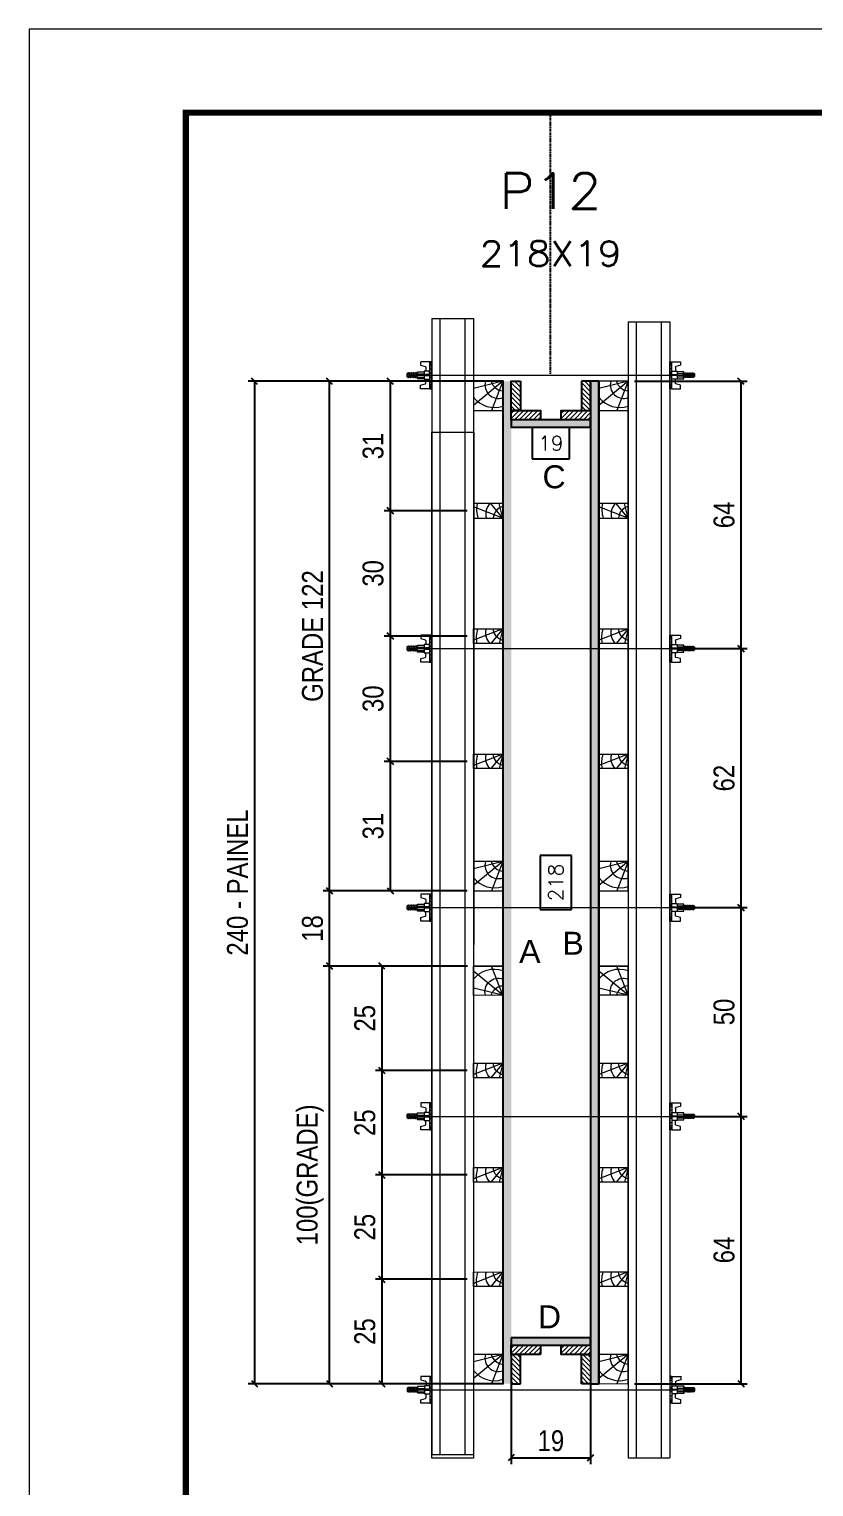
# Model space of a CAD drawing. Extents: x 808 to 7089, y -98 to 17032.
# Drawn here: x 808 to 1184, y 14037 to 14735 of the extents above; entities that cross this region are included whole.
import ezdxf
from ezdxf.enums import TextEntityAlignment as Align

# ---------------------------------------------------------------- set-up
doc = ezdxf.new("R2010")
doc.units = 0
doc.linetypes.add('DASHED', pattern=[0.75, 0.5, -0.25])
doc.linetypes.add('HIDDEN', pattern=[0.375, 0.25, -0.125])
for name, color, linetype in [('CHAPA', 1, 'Continuous'), ('COTA', 241, 'Continuous'), ('Cota Seção (2x)', 241, 'Continuous'), ('MEIO_PONT', 93, 'Continuous'), ('SARRAFO', 251, 'Continuous'), ('Texto de Titulo', 7, 'Continuous'), ('Texto Qtd Sarr', 242, 'Continuous'), ('TEXTO_GERAL', 7, 'Continuous')]:
    doc.layers.add(name, color=color, linetype=linetype)
for name, color, linetype, lineweight in [('Folhas', 255, 'Continuous', 9), ('Hachura', 251, 'Continuous', 9), ('Madeira', 126, 'Continuous', 18), ('Perfil Metálico', 224, 'Continuous', 18), ('SARRAFO DE PRESSAO', 251, 'DASHED', 9), ('Texto Seção', 7, 'Continuous', 15)]:
    doc.layers.add(name, color=color, linetype=linetype, lineweight=lineweight)
doc.styles.add('ARIAL', font='arial.ttf')
doc.styles.add('COTA TECNICA 2X', font='techl___.ttf', dxfattribs={"height": 10})
doc.styles.add('ROMANS', font='romans.shx')
doc.dimstyles.new('SECAO PILAR', dxfattribs={"dimtxt": 10, "dimasz": 3, "dimexe": 3, "dimexo": 3, "dimgap": 3, "dimtad": 1, "dimdec": 1, "dimlfac": 0.5, "dimzin": 12, "dimdsep": 46, "dimtxsty": 'COTA TECNICA 2X', "dimblk1": 'OBLIQUE', "dimblk2": 'OBLIQUE', "dimsah": 1, "dimcen": 0.9, "dimclrd": 256, "dimclre": 256, "dimclrt": 256, "dimadec": 1, "dimazin": 3, "dimtfac": 1, "dimtdec": 1, "dimtmove": 0, "dimatfit": 3, "dimfxl": 1, "dimtolj": 1, "dimtzin": 12, "dimarcsym": 0})
doc.dimstyles.new('SECÇÃO 2', dxfattribs={"dimtxt": 7, "dimasz": 6, "dimexe": 0.18, "dimexo": 2, "dimgap": -4, "dimtad": 3, "dimdec": 1, "dimlfac": 0.5, "dimzin": 12, "dimdsep": 46, "dimtxsty": 'ROMANS', "dimblk": 'ARCHTICK', "dimcen": 0.09, "dimse1": 1, "dimse2": 1, "dimsd1": 1, "dimsd2": 1, "dimclrd": 180, "dimclre": 5, "dimclrt": 1, "dimadec": 0, "dimazin": 3, "dimtfac": 1, "dimtdec": 1, "dimtofl": 0, "dimtmove": 0, "dimatfit": 3, "dimldrblk": 'ARCHTICK', "dimfxl": 1, "dimtolj": 1, "dimtzin": 0, "dimarcsym": 0})
pattern_1 = [(135, (-21852.4401, 23690.6516), (-1.12253202, -1.12253202), [])]

# ---------------------------------------------------------------- blocks, each defined once
blk = doc.blocks.new('9999999999')
at = {"layer": 'Folhas'}
blk.add_lwpolyline([(98138.98, 34190.21), (99623.98, 34190.21), (99623.98, 35240.21), (98138.98, 35240.21)], close=True, dxfattribs=at)
at = {"layer": 'Folhas', "color": 30, "const_width": 3}
blk.add_lwpolyline([(98213.98, 34230.21), (99583.98, 34230.21), (99583.98, 35200.21), (98213.98, 35200.21)], close=True, dxfattribs=at)
blk = doc.blocks.new('titulo1')
at = {"layer": 'Defpoints', "color": 252, "linetype": 'HIDDEN', "ltscale": 2}
blk.add_line((0, 0), (0, 125), dxfattribs=at)
at = {"layer": 'Defpoints', "style": 'ROMANS', "oblique": 15}
blk.add_attdef('FOLHA', text='', height=10, dxfattribs=at).set_placement((0, 15.58), align=Align.MIDDLE_CENTER)
at = {"layer": 'Texto Qtd Sarr', "color": 3, "style": 'ROMANS', "oblique": 15}
for tag, height, p in [('TITULO', 17, (0, 71.45)), ('SEÇÃO', 12, (0, 41.55))]:
    blk.add_attdef(tag, text='', height=height, dxfattribs=at).set_placement(p, align=Align.MIDDLE_CENTER)
blk = doc.blocks.new('*D1198')
at = {"layer": 'Cota Seção (2x)', "color": 180, "lineweight": -2, "transparency": 16777216}
for p, q in [((1066.97, 14544.51), (1048.97, 14544.51)), ((1048.97, 14544.51), (1048.97, 14529.51)), ((1066.97, 14529.51), (1066.97, 14544.51)), ((1048.97, 14529.51), (1066.97, 14529.51))]:
    blk.add_line(p, q, dxfattribs=at)
at = {"layer": 'Defpoints', "color": 0, "transparency": 16777216}
for p in [(1038.97, 14527.38), (1076.97, 14527.38), (1038.97, 14525.51)]:
    blk.add_point(p, dxfattribs=at)
at = {"layer": 'Cota Seção (2x)', "color": 1, "transparency": 16777216, "insert": (1057.97, 14537.01), "char_height": 7, "attachment_point": 5, "style": 'ROMANS'}
blk.add_mtext('\\A1;19', dxfattribs=at)
blk = doc.blocks.new('_ArchTick')
at = {"color": 0, "linetype": 'ByBlock', "const_width": 0.15}
blk.add_lwpolyline([(-0.5, -0.5), (0.5, 0.5)], dxfattribs=at)
blk = doc.blocks.new('_Oblique')
at = {"color": 0, "linetype": 'ByBlock', "lineweight": -2}
blk.add_line((-0.5, -0.5), (0.5, 0.5), dxfattribs=at)
blk = doc.blocks.new('*D1181')
at = {"layer": 'Cota Seção (2x)', "lineweight": -2, "transparency": 16777216}
for p, q in [((1035.3, 14566.7), (913.05, 14566.7)), ((916.05, 14566.7), (916.05, 14086.68)), ((1035.3, 14086.68), (913.05, 14086.68))]:
    blk.add_line(p, q, dxfattribs=at)
at = {"layer": 'Defpoints', "color": 0, "transparency": 16777216}
for p in [(1038.3, 14566.7), (916.05, 14086.68), (1038.3, 14086.68)]:
    blk.add_point(p, dxfattribs=at)
at = {"layer": 'Cota Seção (2x)', "lineweight": -2, "transparency": 16777216, "xscale": 3, "yscale": 3, "zscale": 3}
for p, rotation in [((916.05, 14566.7), 90), ((916.05, 14086.68), 270)]:
    blk.add_blockref('_Oblique', p, dxfattribs=dict(at, rotation=rotation))
at = {"layer": 'Cota Seção (2x)', "transparency": 16777216, "insert": (907.95, 14326.69), "char_height": 10, "attachment_point": 5, "rotation": 90, "style": 'COTA TECNICA 2X'}
blk.add_mtext('\\A1;240 - PAINEL', dxfattribs=at)
blk = doc.blocks.new('C')
at = {"layer": 'Hachura', "color": 0}
for p, q in [((0, 3.22), (0, -3.22)), ((0.45, 3.22), (0, 3.22)), ((0.46, 3.16), (0, 3.16)), ((0.46, 3.05), (0, 3.05)), ((0.46, 2.88), (0, 2.88)), ((0, 2.75), (0, -1.16)), ((0.46, 2.65), (0, 2.65)), ((0.46, 2.23), (0, 2.23)), ((0.46, 1.51), (0, 1.51)), ((0.39, 0.49), (0.17, 0.49)), ((0.45, -3.23), (0.45, 3.22)), ((0.45, 3.22), (2.58, 3.22)), ((1.74, 0.97), (0.45, 0.97)), ((1.45, 0.1), (0.45, 0.1)), ((1.35, 1.94), (1.35, 0.96)), ((2.58, 2.39), (1.47, 2.09)), ((1.74, -0.97), (1.74, 0.97)), ((1.74, 0.97), (1.74, 0.84)), ((1.74, 0.97), (1.74, 0.84)), ((1.74, 0.84), (3.35, 0.84)), ((3.35, 0.45), (1.74, 0.45)), ((2.58, 3.22), (2.58, 2.39)), ((3.32, 0.84), (3.32, -0.84)), ((3.35, 0.84), (3.35, -0.84)), ((3.68, 0.45), (3.35, 0.45)), ((3.84, -0.52), (3.35, 0.45)), ((3.35, 0.06), (3.67, -0.57)), ((3.68, 0.45), (4.16, -0.52)), ((3.72, 0.5), (4.25, -0.57)), ((4.37, -0.55), (3.83, 0.53)), ((4.15, 0.45), (3.93, 0.45)), ((4.42, -0.52), (3.93, 0.45)), ((4.15, 0.45), (4.26, 0.45)), ((4.26, 0.45), (4.74, -0.52)), ((4.3, 0.5), (4.83, -0.57)), ((4.95, -0.55), (4.41, 0.53)), ((4.51, 0.45), (4.84, 0.45)), ((5, -0.52), (4.51, 0.45)), ((4.84, 0.45), (5.32, -0.52)), ((4.88, 0.5), (5.41, -0.57)), ((5.53, -0.55), (4.99, 0.53)), ((5.58, -0.52), (5.09, 0.45)), ((5.42, 0.45), (5.09, 0.45)), ((5.58, -0.52), (5.09, 0.45)), ((5.42, 0.45), (5.74, -0.19)), ((5.46, 0.5), (5.74, -0.07)), ((5.74, 0.19), (5.57, 0.53)), ((5.74, 0.32), (5.68, 0.45)), ((5.68, 0.45), (5.74, 0.45)), ((5.74, 0.45), (5.9, 0.29)), ((5.74, 0.45), (5.74, -0.52)), ((5.9, -0.36), (5.9, 0.29)), ((0.45, 0), (0, 0)), ((0.46, -1.52), (0, -1.52)), ((0.46, -2.23), (0, -2.23)), ((0.46, -2.65), (0, -2.65)), ((0.46, -2.88), (0, -2.88)), ((0.46, -3.05), (0, -3.05)), ((0.46, -3.16), (0, -3.16)), ((0, -3.22), (2.57, -3.22)), ((0.08, -0.48), (0.29, -0.48)), ((0.29, -0.48), (0.4, -0.48)), ((0.45, 0), (0.45, -0.97)), ((0.45, -0.16), (1.45, -0.16)), ((0.45, -0.65), (0.45, -0.32)), ((0.45, -3.23), (0.45, -0.65)), ((0.45, -0.97), (1.74, -0.97)), ((1.35, -1.94), (1.35, -0.97)), ((2.58, -2.39), (1.47, -2.1)), ((3.35, -0.32), (1.74, -0.32)), ((3.35, -0.84), (1.74, -0.84)), ((2.58, -3.23), (2.58, -2.39)), ((3.35, -0.07), (3.58, -0.52)), ((3.35, -0.52), (3.58, -0.52)), ((3.84, -0.52), (4.16, -0.52)), ((4.42, -0.52), (4.74, -0.52)), ((4.63, -0.52), (4.74, -0.52)), ((5, -0.52), (5.32, -0.52)), ((5.58, -0.52), (5.74, -0.52)), ((5.74, -0.52), (5.9, -0.36)), ((5.74, -0.52), (5.74, -0.52))]:
    blk.add_line(p, q, dxfattribs=at)
for centre, radius, start, end in [((1.52, 1.94), 0.161, 104.7436, 180), ((1.44, -0.03), 0.129, 272.695, 87.305), ((3.81, 0.39), 0.143, 25.5688, 154.4312), ((4.39, 0.39), 0.143, 25.5688, 154.4312), ((4.97, 0.39), 0.143, 25.5688, 154.4312), ((5.55, 0.39), 0.143, 25.5688, 154.4312), ((0.17, -0.37), 0.174, 221.744, 317.8592), ((1.52, -1.94), 0.161, 180, 255.2564), ((3.71, -0.4), 0.174, 222.1408, 318.256), ((4.29, -0.4), 0.174, 222.1408, 318.256), ((4.87, -0.4), 0.174, 222.1408, 318.256), ((5.45, -0.4), 0.174, 222.1408, 318.256), ((5.61, -0.4), 0.174, 317.8592, 318.256)]:
    blk.add_arc(centre, radius, start, end, dxfattribs=at)
blk = doc.blocks.new('PONTALETE')
at = {"layer": 'Madeira'}
for q in [(2.71, 7), (7, 5.76), (7, 1.74)]:
    blk.add_line((0, 0), q, dxfattribs=at)
blk.add_lwpolyline([(0, 0), (7, 0), (7, 7), (0, 7)], close=True, dxfattribs=at)
for centre, radius, start, end in [((2.04, 0.06), 6.23, 37.2818, 109.0913), ((1.09, 0.9), 3.19, 343.603, 109.9847), ((-0.21, -0.78), 3.09, 14.6322, 86.0383)]:
    blk.add_arc(centre, radius, start, end, dxfattribs=at)
blk = doc.blocks.new('MEIO PONTALETE')
at = {"layer": 'Madeira'}
for q in [(2.71, 7), (3.5, 2.88), (3.5, 0.87)]:
    blk.add_line((0, 0), q, dxfattribs=at)
blk.add_lwpolyline([(0, 0), (3.5, 0), (3.5, 7), (0, 7)], close=True, dxfattribs=at)
for centre, radius, start, end in [((2.04, 0.06), 6.23, 76.4499, 109.0913), ((1.09, 0.9), 3.19, 40.9063, 109.9847), ((-0.21, -0.78), 3.09, 14.6322, 86.0383)]:
    blk.add_arc(centre, radius, start, end, dxfattribs=at)
blk = doc.blocks.new('*D1201')
at = {"layer": 'Cota Seção (2x)', "lineweight": -2, "transparency": 16777216}
for p, q in [((1017.97, 14566.7), (978.09, 14566.7)), ((981.09, 14566.7), (981.09, 14504.7)), ((1017.97, 14504.7), (978.09, 14504.7))]:
    blk.add_line(p, q, dxfattribs=at)
at = {"layer": 'Defpoints', "color": 0, "transparency": 16777216}
for p in [(1020.97, 14566.7), (981.09, 14504.7), (1020.97, 14504.7)]:
    blk.add_point(p, dxfattribs=at)
at = {"layer": 'Cota Seção (2x)', "lineweight": -2, "transparency": 16777216, "xscale": 3, "yscale": 3, "zscale": 3}
for p, rotation in [((981.09, 14566.7), 90), ((981.09, 14504.7), 270)]:
    blk.add_blockref('_Oblique', p, dxfattribs=dict(at, rotation=rotation))
at = {"layer": 'Cota Seção (2x)', "transparency": 16777216, "insert": (972.87, 14535.7), "char_height": 10, "attachment_point": 5, "rotation": 90, "style": 'COTA TECNICA 2X'}
blk.add_mtext('\\A1;31', dxfattribs=at)
blk = doc.blocks.new('*D1202')
at = {"layer": 'Cota Seção (2x)', "lineweight": -2, "transparency": 16777216}
for p, q in [((1017.97, 14504.7), (978.09, 14504.7)), ((981.09, 14504.7), (981.09, 14444.7)), ((1017.97, 14444.7), (978.09, 14444.7))]:
    blk.add_line(p, q, dxfattribs=at)
at = {"layer": 'Defpoints', "color": 0, "transparency": 16777216}
for p in [(1020.97, 14504.7), (981.09, 14444.7), (1020.97, 14444.7)]:
    blk.add_point(p, dxfattribs=at)
at = {"layer": 'Cota Seção (2x)', "lineweight": -2, "transparency": 16777216, "xscale": 3, "yscale": 3, "zscale": 3}
for p, rotation in [((981.09, 14504.7), 90), ((981.09, 14444.7), 270)]:
    blk.add_blockref('_Oblique', p, dxfattribs=dict(at, rotation=rotation))
at = {"layer": 'Cota Seção (2x)', "transparency": 16777216, "insert": (972.87, 14474.7), "char_height": 10, "attachment_point": 5, "rotation": 90, "style": 'COTA TECNICA 2X'}
blk.add_mtext('\\A1;30', dxfattribs=at)
blk = doc.blocks.new('*D1203')
at = {"layer": 'Cota Seção (2x)', "lineweight": -2, "transparency": 16777216}
for p, q in [((1017.97, 14444.7), (978.09, 14444.7)), ((981.09, 14444.7), (981.09, 14384.7)), ((1017.97, 14384.7), (978.09, 14384.7))]:
    blk.add_line(p, q, dxfattribs=at)
at = {"layer": 'Defpoints', "color": 0, "transparency": 16777216}
for p in [(1020.97, 14444.7), (981.09, 14384.7), (1020.97, 14384.7)]:
    blk.add_point(p, dxfattribs=at)
at = {"layer": 'Cota Seção (2x)', "lineweight": -2, "transparency": 16777216, "xscale": 3, "yscale": 3, "zscale": 3}
for p, rotation in [((981.09, 14444.7), 90), ((981.09, 14384.7), 270)]:
    blk.add_blockref('_Oblique', p, dxfattribs=dict(at, rotation=rotation))
at = {"layer": 'Cota Seção (2x)', "transparency": 16777216, "insert": (972.87, 14414.7), "char_height": 10, "attachment_point": 5, "rotation": 90, "style": 'COTA TECNICA 2X'}
blk.add_mtext('\\A1;30', dxfattribs=at)
blk = doc.blocks.new('*D1204')
at = {"layer": 'Cota Seção (2x)', "lineweight": -2, "transparency": 16777216}
for p, q in [((1017.97, 14384.7), (978.09, 14384.7)), ((981.09, 14384.7), (981.09, 14322.7)), ((1017.97, 14322.7), (978.09, 14322.7))]:
    blk.add_line(p, q, dxfattribs=at)
at = {"layer": 'Defpoints', "color": 0, "transparency": 16777216}
for p in [(1020.97, 14384.7), (981.09, 14322.7), (1020.97, 14322.7)]:
    blk.add_point(p, dxfattribs=at)
at = {"layer": 'Cota Seção (2x)', "lineweight": -2, "transparency": 16777216, "xscale": 3, "yscale": 3, "zscale": 3}
for p, rotation in [((981.09, 14384.7), 90), ((981.09, 14322.7), 270)]:
    blk.add_blockref('_Oblique', p, dxfattribs=dict(at, rotation=rotation))
at = {"layer": 'Cota Seção (2x)', "transparency": 16777216, "insert": (972.87, 14353.7), "char_height": 10, "attachment_point": 5, "rotation": 90, "style": 'COTA TECNICA 2X'}
blk.add_mtext('\\A1;31', dxfattribs=at)
blk = doc.blocks.new('*D1205')
at = {"layer": 'Cota Seção (2x)', "lineweight": -2, "transparency": 16777216}
for p, q in [((1017.97, 14566.7), (948.97, 14566.7)), ((951.97, 14322.7), (951.97, 14566.7)), ((1017.97, 14322.7), (948.97, 14322.7))]:
    blk.add_line(p, q, dxfattribs=at)
at = {"layer": 'Defpoints', "color": 0, "transparency": 16777216}
for p in [(951.97, 14566.7), (1020.97, 14566.7), (1020.97, 14322.7)]:
    blk.add_point(p, dxfattribs=at)
at = {"layer": 'Cota Seção (2x)', "lineweight": -2, "transparency": 16777216, "xscale": 3, "yscale": 3, "zscale": 3}
for p, rotation in [((951.97, 14566.7), 90), ((951.97, 14322.7), 270)]:
    blk.add_blockref('_Oblique', p, dxfattribs=dict(at, rotation=rotation))
at = {"layer": 'Cota Seção (2x)', "transparency": 16777216, "insert": (943.87, 14444.7), "char_height": 10, "attachment_point": 5, "rotation": 90, "style": 'COTA TECNICA 2X'}
blk.add_mtext('\\A1;GRADE 122', dxfattribs=at)
blk = doc.blocks.new('*D1206')
at = {"layer": 'Cota Seção (2x)', "lineweight": -2, "transparency": 16777216}
for p, q in [((1017.97, 14322.7), (948.97, 14322.7)), ((951.97, 14286.66), (951.97, 14322.7)), ((1018.02, 14286.66), (948.97, 14286.66))]:
    blk.add_line(p, q, dxfattribs=at)
at = {"layer": 'Defpoints', "color": 0, "transparency": 16777216}
for p in [(951.97, 14322.7), (1020.97, 14322.7), (1021.02, 14286.66)]:
    blk.add_point(p, dxfattribs=at)
at = {"layer": 'Cota Seção (2x)', "lineweight": -2, "transparency": 16777216, "xscale": 3, "yscale": 3, "zscale": 3}
for p, rotation in [((951.97, 14322.7), 90), ((951.97, 14286.66), 270)]:
    blk.add_blockref('_Oblique', p, dxfattribs=dict(at, rotation=rotation))
at = {"layer": 'Cota Seção (2x)', "transparency": 16777216, "insert": (943.87, 14304.68), "char_height": 10, "attachment_point": 5, "rotation": 90, "style": 'COTA TECNICA 2X'}
blk.add_mtext('\\A1;18', dxfattribs=at)
blk = doc.blocks.new('*D1207')
at = {"layer": 'Cota Seção (2x)', "lineweight": -2, "transparency": 16777216}
for p, q in [((1124.56, 14214.68), (1152.03, 14214.68)), ((1149.03, 14086.68), (1149.03, 14214.68)), ((1098.01, 14086.68), (1152.03, 14086.68))]:
    blk.add_line(p, q, dxfattribs=at)
at = {"layer": 'Defpoints', "color": 0, "transparency": 16777216}
for p in [(1121.56, 14214.68), (1149.03, 14214.68), (1095.01, 14086.68)]:
    blk.add_point(p, dxfattribs=at)
at = {"layer": 'Cota Seção (2x)', "lineweight": -2, "transparency": 16777216, "xscale": 3, "yscale": 3, "zscale": 3}
for p, rotation in [((1149.03, 14214.68), 90), ((1149.03, 14086.68), 270)]:
    blk.add_blockref('_Oblique', p, dxfattribs=dict(at, rotation=rotation))
at = {"layer": 'Cota Seção (2x)', "transparency": 16777216, "insert": (1140.93, 14150.68), "char_height": 10, "attachment_point": 5, "rotation": 90, "style": 'COTA TECNICA 2X'}
blk.add_mtext('\\A1;64', dxfattribs=at)
blk = doc.blocks.new('*D1208')
at = {"layer": 'Cota Seção (2x)', "lineweight": -2, "transparency": 16777216}
for p, q in [((1117.91, 14314.68), (1152.03, 14314.68)), ((1149.03, 14214.68), (1149.03, 14314.68)), ((1124.56, 14214.68), (1152.03, 14214.68))]:
    blk.add_line(p, q, dxfattribs=at)
at = {"layer": 'Defpoints', "color": 0, "transparency": 16777216}
for p in [(1114.91, 14314.68), (1149.03, 14314.68), (1121.56, 14214.68)]:
    blk.add_point(p, dxfattribs=at)
at = {"layer": 'Cota Seção (2x)', "lineweight": -2, "transparency": 16777216, "xscale": 3, "yscale": 3, "zscale": 3}
for p, rotation in [((1149.03, 14314.68), 90), ((1149.03, 14214.68), 270)]:
    blk.add_blockref('_Oblique', p, dxfattribs=dict(at, rotation=rotation))
at = {"layer": 'Cota Seção (2x)', "transparency": 16777216, "insert": (1140.92, 14264.68), "char_height": 10, "attachment_point": 5, "rotation": 90, "style": 'COTA TECNICA 2X'}
blk.add_mtext('\\A1;50', dxfattribs=at)
blk = doc.blocks.new('*D1209')
at = {"layer": 'Cota Seção (2x)', "lineweight": -2, "transparency": 16777216}
for p, q in [((1117.91, 14438.68), (1152.03, 14438.68)), ((1149.03, 14314.68), (1149.03, 14438.68)), ((1117.91, 14314.68), (1152.03, 14314.68))]:
    blk.add_line(p, q, dxfattribs=at)
at = {"layer": 'Defpoints', "color": 0, "transparency": 16777216}
for p in [(1114.91, 14438.68), (1149.03, 14438.68), (1114.91, 14314.68)]:
    blk.add_point(p, dxfattribs=at)
at = {"layer": 'Cota Seção (2x)', "lineweight": -2, "transparency": 16777216, "xscale": 3, "yscale": 3, "zscale": 3}
for p, rotation in [((1149.03, 14438.68), 90), ((1149.03, 14314.68), 270)]:
    blk.add_blockref('_Oblique', p, dxfattribs=dict(at, rotation=rotation))
at = {"layer": 'Cota Seção (2x)', "transparency": 16777216, "insert": (1140.93, 14376.68), "char_height": 10, "attachment_point": 5, "rotation": 90, "style": 'COTA TECNICA 2X'}
blk.add_mtext('\\A1;62', dxfattribs=at)
blk = doc.blocks.new('*D1210')
at = {"layer": 'Cota Seção (2x)', "lineweight": -2, "transparency": 16777216}
for p, q in [((1097.97, 14566.7), (1152.03, 14566.7)), ((1149.03, 14438.68), (1149.03, 14566.7)), ((1117.91, 14438.68), (1152.03, 14438.68))]:
    blk.add_line(p, q, dxfattribs=at)
at = {"layer": 'Defpoints', "color": 0, "transparency": 16777216}
for p in [(1094.97, 14566.7), (1149.03, 14566.7), (1114.91, 14438.68)]:
    blk.add_point(p, dxfattribs=at)
at = {"layer": 'Cota Seção (2x)', "lineweight": -2, "transparency": 16777216, "xscale": 3, "yscale": 3, "zscale": 3}
for p, rotation in [((1149.03, 14566.7), 90), ((1149.03, 14438.68), 270)]:
    blk.add_blockref('_Oblique', p, dxfattribs=dict(at, rotation=rotation))
at = {"layer": 'Cota Seção (2x)', "transparency": 16777216, "insert": (1140.93, 14502.69), "char_height": 10, "attachment_point": 5, "rotation": 90, "style": 'COTA TECNICA 2X'}
blk.add_mtext('\\A1;64', dxfattribs=at)
blk = doc.blocks.new('*D1211')
at = {"layer": 'COTA', "lineweight": -2, "transparency": 16777216}
for p, q in [((1038.97, 14102.08), (1038.97, 14048.22)), ((1076.97, 14102.08), (1076.97, 14048.22)), ((1038.97, 14051.22), (1076.97, 14051.22))]:
    blk.add_line(p, q, dxfattribs=at)
at = {"layer": 'Defpoints', "color": 0, "transparency": 16777216}
for p in [(1038.97, 14105.08), (1076.97, 14105.08), (1076.97, 14051.22)]:
    blk.add_point(p, dxfattribs=at)
at = {"layer": 'COTA', "lineweight": -2, "transparency": 16777216, "xscale": 3, "yscale": 3, "zscale": 3, "rotation": 180}
blk.add_blockref('_Oblique', (1038.97, 14051.22), dxfattribs=at)
at = {"layer": 'COTA', "lineweight": -2, "transparency": 16777216, "xscale": 3, "yscale": 3, "zscale": 3}
blk.add_blockref('_Oblique', (1076.97, 14051.22), dxfattribs=at)
at = {"layer": 'COTA', "transparency": 16777216, "insert": (1057.97, 14059.31), "char_height": 10, "attachment_point": 5, "style": 'COTA TECNICA 2X'}
blk.add_mtext('\\A1;19', dxfattribs=at)
blk = doc.blocks.new('*D1182')
at = {"layer": 'Cota Seção (2x)', "lineweight": -2, "transparency": 16777216}
for p, q in [((1017.96, 14286.66), (974.03, 14286.66)), ((977.03, 14286.66), (977.03, 14236.66)), ((1017.97, 14236.66), (974.03, 14236.66))]:
    blk.add_line(p, q, dxfattribs=at)
at = {"layer": 'Defpoints', "color": 0, "transparency": 16777216}
for p in [(1020.96, 14286.66), (977.03, 14236.66), (1020.97, 14236.66)]:
    blk.add_point(p, dxfattribs=at)
at = {"layer": 'Cota Seção (2x)', "lineweight": -2, "transparency": 16777216, "xscale": 3, "yscale": 3, "zscale": 3}
for p, rotation in [((977.03, 14286.66), 90), ((977.03, 14236.66), 270)]:
    blk.add_blockref('_Oblique', p, dxfattribs=dict(at, rotation=rotation))
at = {"layer": 'Cota Seção (2x)', "transparency": 16777216, "insert": (968.92, 14261.66), "char_height": 10, "attachment_point": 5, "rotation": 90, "style": 'COTA TECNICA 2X'}
blk.add_mtext('\\A1;25', dxfattribs=at)
blk = doc.blocks.new('*D1183')
at = {"layer": 'Cota Seção (2x)', "lineweight": -2, "transparency": 16777216}
for p, q in [((1017.96, 14286.66), (948.97, 14286.66)), ((951.97, 14086.66), (951.97, 14286.66)), ((1017.98, 14086.66), (948.97, 14086.66))]:
    blk.add_line(p, q, dxfattribs=at)
at = {"layer": 'Defpoints', "color": 0, "transparency": 16777216}
for p in [(951.97, 14286.66), (1020.96, 14286.66), (1020.98, 14086.66)]:
    blk.add_point(p, dxfattribs=at)
at = {"layer": 'Cota Seção (2x)', "lineweight": -2, "transparency": 16777216, "xscale": 3, "yscale": 3, "zscale": 3}
for p, rotation in [((951.97, 14286.66), 90), ((951.97, 14086.66), 270)]:
    blk.add_blockref('_Oblique', p, dxfattribs=dict(at, rotation=rotation))
at = {"layer": 'Cota Seção (2x)', "transparency": 16777216, "insert": (942.75, 14186.66), "char_height": 10, "attachment_point": 5, "rotation": 90, "style": 'COTA TECNICA 2X'}
blk.add_mtext('\\A1;100(GRADE)', dxfattribs=at)
blk = doc.blocks.new('*D1212')
at = {"layer": 'Cota Seção (2x)', "lineweight": -2, "transparency": 16777216}
for p, q in [((1017.97, 14236.66), (974.03, 14236.66)), ((977.03, 14236.66), (977.03, 14186.66)), ((1017.97, 14186.66), (974.03, 14186.66))]:
    blk.add_line(p, q, dxfattribs=at)
at = {"layer": 'Defpoints', "color": 0, "transparency": 16777216}
for p in [(1020.97, 14236.66), (977.03, 14186.66), (1020.97, 14186.66)]:
    blk.add_point(p, dxfattribs=at)
at = {"layer": 'Cota Seção (2x)', "lineweight": -2, "transparency": 16777216, "xscale": 3, "yscale": 3, "zscale": 3}
for p, rotation in [((977.03, 14236.66), 90), ((977.03, 14186.66), 270)]:
    blk.add_blockref('_Oblique', p, dxfattribs=dict(at, rotation=rotation))
at = {"layer": 'Cota Seção (2x)', "transparency": 16777216, "insert": (968.92, 14211.66), "char_height": 10, "attachment_point": 5, "rotation": 90, "style": 'COTA TECNICA 2X'}
blk.add_mtext('\\A1;25', dxfattribs=at)
blk = doc.blocks.new('*D1213')
at = {"layer": 'Cota Seção (2x)', "lineweight": -2, "transparency": 16777216}
for p, q in [((1017.97, 14186.66), (974.03, 14186.66)), ((977.03, 14186.66), (977.03, 14136.66)), ((1017.97, 14136.66), (974.03, 14136.66))]:
    blk.add_line(p, q, dxfattribs=at)
at = {"layer": 'Defpoints', "color": 0, "transparency": 16777216}
for p in [(1020.97, 14186.66), (977.03, 14136.66), (1020.97, 14136.66)]:
    blk.add_point(p, dxfattribs=at)
at = {"layer": 'Cota Seção (2x)', "lineweight": -2, "transparency": 16777216, "xscale": 3, "yscale": 3, "zscale": 3}
for p, rotation in [((977.03, 14186.66), 90), ((977.03, 14136.66), 270)]:
    blk.add_blockref('_Oblique', p, dxfattribs=dict(at, rotation=rotation))
at = {"layer": 'Cota Seção (2x)', "transparency": 16777216, "insert": (968.92, 14161.66), "char_height": 10, "attachment_point": 5, "rotation": 90, "style": 'COTA TECNICA 2X'}
blk.add_mtext('\\A1;25', dxfattribs=at)
blk = doc.blocks.new('*D1214')
at = {"layer": 'Cota Seção (2x)', "lineweight": -2, "transparency": 16777216}
for p, q in [((1017.97, 14136.66), (974.03, 14136.66)), ((977.03, 14136.66), (977.03, 14086.66)), ((1017.97, 14086.66), (974.03, 14086.66))]:
    blk.add_line(p, q, dxfattribs=at)
at = {"layer": 'Defpoints', "color": 0, "transparency": 16777216}
for p in [(1020.97, 14136.66), (977.03, 14086.66), (1020.97, 14086.66)]:
    blk.add_point(p, dxfattribs=at)
at = {"layer": 'Cota Seção (2x)', "lineweight": -2, "transparency": 16777216, "xscale": 3, "yscale": 3, "zscale": 3}
for p, rotation in [((977.03, 14136.66), 90), ((977.03, 14086.66), 270)]:
    blk.add_blockref('_Oblique', p, dxfattribs=dict(at, rotation=rotation))
at = {"layer": 'Cota Seção (2x)', "transparency": 16777216, "insert": (968.92, 14111.66), "char_height": 10, "attachment_point": 5, "rotation": 90, "style": 'COTA TECNICA 2X'}
blk.add_mtext('\\A1;25', dxfattribs=at)
blk = doc.blocks.new('*D1215')
at = {"layer": 'Cota Seção (2x)', "color": 180, "lineweight": -2, "transparency": 16777216}
for p, q in [((1067.82, 14339.69), (1052.82, 14339.69)), ((1052.82, 14339.69), (1052.82, 14313.69)), ((1067.82, 14313.69), (1067.82, 14339.69)), ((1052.82, 14313.69), (1067.82, 14313.69))]:
    blk.add_line(p, q, dxfattribs=at)
at = {"layer": 'Defpoints', "color": 0, "transparency": 16777216}
for p in [(1071.82, 14544.7), (1076.97, 14544.7), (1076.97, 14108.68)]:
    blk.add_point(p, dxfattribs=at)
at = {"layer": 'Cota Seção (2x)', "color": 1, "transparency": 16777216, "insert": (1060.32, 14326.69), "char_height": 7, "attachment_point": 5, "rotation": 90, "style": 'ROMANS'}
blk.add_mtext('\\A1;218', dxfattribs=at)

msp = doc.modelspace()

# ---------------------------------------------------------------- hatches: boundary and pattern name
at = {"layer": 'Hachura'}
h = msp.add_hatch(color=256, dxfattribs=at)
h.dxf.hatch_style = 1
h.paths.add_polyline_path([(1034.97, 14086.68), (1038.97, 14086.68), (1038.97, 14566.7), (1034.97, 14566.7)])
h = msp.add_hatch(dxfattribs=at)
h.set_pattern_fill('ANSI31', color=256, scale=0.5, angle=450, style=0)
h.set_pattern_definition(pattern_1)
h.paths.add_polyline_path([(1038.97, 14552.7), (1043.37, 14552.7), (1043.37, 14566.7), (1038.97, 14566.7)])
h = msp.add_hatch(dxfattribs=at)
h.set_pattern_fill('ANSI31', color=256, scale=0.5, angle=450, style=0)
h.set_pattern_definition(pattern_1)
h.paths.add_polyline_path([(1076.97, 14552.7), (1072.57, 14552.7), (1072.57, 14566.7), (1076.97, 14566.7)])
h = msp.add_hatch(color=256, dxfattribs=at)
h.dxf.hatch_style = 1
h.paths.add_polyline_path([(1076.97, 14086.68), (1080.97, 14086.68), (1080.97, 14566.7), (1076.97, 14566.7)])
h = msp.add_hatch(dxfattribs=at)
h.set_pattern_fill('ANSI31', color=256, scale=0.5, angle=540, style=0)
h.set_pattern_definition([(225, (-8449.9838, -8376.7084), (1.12253202, -1.12253202), [])])
h.paths.add_polyline_path([(1038.97, 14552.7), (1038.97, 14548.3), (1052.97, 14548.3), (1052.97, 14552.7)])
h = msp.add_hatch(color=256, dxfattribs=at)
h.dxf.hatch_style = 1
h.paths.add_polyline_path([(1038.97, 14548.3), (1038.97, 14544.7), (1076.97, 14544.7), (1076.97, 14548.3)])
h = msp.add_hatch(dxfattribs=at)
h.set_pattern_fill('ANSI31', color=256, scale=0.5, angle=540, style=0)
h.set_pattern_definition([(225, (-8425.9838, -8376.7084), (1.12253202, -1.12253202), [])])
h.paths.add_polyline_path([(1062.97, 14552.7), (1062.97, 14548.3), (1076.97, 14548.3), (1076.97, 14552.7)])
h = msp.add_hatch(color=256, dxfattribs=at)
h.dxf.hatch_style = 1
h.paths.add_polyline_path([(1038.97, 14108.68), (1038.97, 14105.08), (1076.97, 14105.08), (1076.97, 14108.68)])
h = msp.add_hatch(dxfattribs=at)
h.set_pattern_fill('ANSI31', color=256, scale=0.5, angle=540, style=0)
h.set_pattern_definition([(225, (-8449.9838, -8824.3283), (1.12253202, -1.12253202), [])])
h.paths.add_polyline_path([(1038.97, 14105.08), (1038.97, 14100.68), (1052.97, 14100.68), (1052.97, 14105.08)])
h = msp.add_hatch(dxfattribs=at)
h.set_pattern_fill('ANSI31', color=256, scale=0.5, angle=450, style=0)
h.set_pattern_definition([(135, (-21852.4401, 23589.6317), (-1.12253202, -1.12253202), [])])
h.paths.add_polyline_path([(1038.97, 14100.68), (1043.37, 14100.68), (1043.37, 14086.68), (1038.97, 14086.68)])
h = msp.add_hatch(dxfattribs=at)
h.set_pattern_fill('ANSI31', color=256, scale=0.5, angle=540, style=0)
h.set_pattern_definition([(225, (-8425.9838, -8824.3283), (1.12253202, -1.12253202), [])])
h.paths.add_polyline_path([(1062.97, 14105.08), (1062.97, 14100.68), (1076.97, 14100.68), (1076.97, 14105.08)])
h = msp.add_hatch(dxfattribs=at)
h.set_pattern_fill('ANSI31', color=256, scale=0.5, angle=450, style=0)
h.set_pattern_definition([(135, (-21852.4401, 23589.6317), (-1.12253202, -1.12253202), [])])
h.paths.add_polyline_path([(1076.97, 14100.68), (1072.57, 14100.68), (1072.57, 14086.68), (1076.97, 14086.68)])

# ---------------------------------------------------------------- linework, layer by layer
at = {"layer": 'CHAPA'}
for points in [[(1076.97, 14086.68), (1080.97, 14086.68), (1080.97, 14566.7), (1076.97, 14566.7)], [(1038.97, 14548.3), (1038.97, 14544.7), (1076.97, 14544.7), (1076.97, 14548.3)], [(1038.97, 14108.68), (1038.97, 14105.08), (1076.97, 14105.08), (1076.97, 14108.68)]]:
    msp.add_lwpolyline(points, close=True, dxfattribs=at)
at = {"layer": 'COTA', "linetype": 'ByBlock'}
for p, q in [((1034.97, 14566.7), (1034.97, 14086.68)), ((1080.97, 14566.7), (1080.97, 14086.68))]:
    msp.add_line(p, q, dxfattribs=at)
at = {"layer": 'Hachura'}
for p, q in [((989.98, 14569.61), (1121.9, 14569.62)), ((989.99, 14438.68), (1121.91, 14438.69)), ((990, 14314.68), (1121.91, 14314.69)), ((990, 14214.68), (1121.92, 14214.69)), ((990.1, 14083.76), (1122.02, 14083.77))]:
    msp.add_line(p, q, dxfattribs=at)
at = {"layer": 'Madeira'}
for points in [[(1020.97, 14322.7), (1034.97, 14322.7), (1034.97, 14566.7), (1020.97, 14566.7)], [(1080.97, 14322.7), (1094.97, 14322.7), (1094.97, 14566.7), (1080.97, 14566.7)], [(1034.97, 14286.67), (1020.97, 14286.66), (1020.97, 14086.66), (1034.97, 14086.68)], [(1094.97, 14286.69), (1080.97, 14286.67), (1080.97, 14086.68), (1094.97, 14086.7)]]:
    msp.add_lwpolyline(points, close=True, dxfattribs=at)
at = {"layer": 'Perfil Metálico'}
for p, q in [((1000.97, 14596.76), (1000.97, 14052.76)), ((1000.97, 14596.76), (1020.97, 14596.76)), ((1004.97, 14052.76), (1004.97, 14596.76)), ((1016.97, 14052.76), (1016.97, 14596.76)), ((1020.97, 14596.76), (1020.97, 14052.76)), ((1094.97, 14595.16), (1094.97, 14051.16)), ((1094.97, 14595.16), (1114.97, 14595.16)), ((1098.97, 14051.16), (1098.97, 14595.16)), ((1110.97, 14051.16), (1110.97, 14595.16)), ((1114.97, 14595.16), (1114.97, 14051.16)), ((1000.97, 14052.76), (1020.97, 14052.76)), ((1094.97, 14051.16), (1114.97, 14051.16))]:
    msp.add_line(p, q, dxfattribs=at)
msp.add_lwpolyline([(1020.97, 14050.96), (1000.97, 14050.96), (1001.03, 14542.4), (1021.03, 14542.4)], close=True, dxfattribs=at)
at = {"layer": 'SARRAFO'}
for points in [[(1043.37, 14566.7), (1043.37, 14552.7), (1038.97, 14552.7), (1038.97, 14566.7)], [(1043.37, 14566.7), (1043.37, 14552.7), (1038.97, 14552.7), (1038.97, 14566.7)], [(1072.57, 14566.7), (1072.57, 14552.7), (1076.97, 14552.7), (1076.97, 14566.7)], [(1072.57, 14566.7), (1072.57, 14552.7), (1076.97, 14552.7), (1076.97, 14566.7)], [(1052.97, 14548.3), (1038.97, 14548.3), (1038.97, 14552.7), (1052.97, 14552.7)], [(1052.97, 14548.3), (1038.97, 14548.3), (1038.97, 14552.7), (1052.97, 14552.7)], [(1076.97, 14548.3), (1062.97, 14548.3), (1062.97, 14552.7), (1076.97, 14552.7)], [(1076.97, 14548.3), (1062.97, 14548.3), (1062.97, 14552.7), (1076.97, 14552.7)], [(1052.97, 14100.68), (1038.97, 14100.68), (1038.97, 14105.08), (1052.97, 14105.08)], [(1052.97, 14100.68), (1038.97, 14100.68), (1038.97, 14105.08), (1052.97, 14105.08)], [(1043.37, 14086.68), (1043.37, 14100.68), (1038.97, 14100.68), (1038.97, 14086.68)], [(1043.37, 14086.68), (1043.37, 14100.68), (1038.97, 14100.68), (1038.97, 14086.68)], [(1076.97, 14100.68), (1062.97, 14100.68), (1062.97, 14105.08), (1076.97, 14105.08)], [(1076.97, 14100.68), (1062.97, 14100.68), (1062.97, 14105.08), (1076.97, 14105.08)], [(1072.57, 14086.68), (1072.57, 14100.68), (1076.97, 14100.68), (1076.97, 14086.68)], [(1072.57, 14086.68), (1072.57, 14100.68), (1076.97, 14100.68), (1076.97, 14086.68)]]:
    msp.add_lwpolyline(points, close=True, dxfattribs=at)

# ---------------------------------------------------------------- block references
at = {"layer": 'Hachura', "linetype": 'Continuous', "yscale": 2, "zscale": 2, "rotation": 180}
for p, xscale in [((1000.78, 14569.61), 2), ((1114.9, 14569.61), -2), ((1000.79, 14438.68), 2), ((1114.91, 14438.68), -2), ((1000.8, 14314.68), 2), ((1114.91, 14314.68), -2), ((1000.8, 14214.68), 2), ((1114.92, 14214.68), -2), ((1000.9, 14083.76), 2), ((1115.02, 14083.76), -2)]:
    msp.add_blockref('C', p, dxfattribs=dict(at, xscale=xscale))
at = {"layer": 'Madeira'}
for name, p, xscale, yscale, zscale, rotation in [('PONTALETE', (1034.97, 14272.67), -2, 2, 2, 0.06291069689670081), ('PONTALETE', (1094.97, 14272.69), -2, 2, 2, 0.06291069689670081), ('MEIO PONTALETE', (1034.96, 14240.17), -1.999999997962732, 1.999999997962732, 1.999999997962732, 90.0629106968967), ('MEIO PONTALETE', (1094.96, 14240.19), -1.999999997962732, 1.999999997962732, 1.999999997962732, 90.0629106968967), ('MEIO PONTALETE', (1034.96, 14190.17), -1.999999997962732, 1.999999997962732, 1.999999997962732, 90.0629106968967), ('MEIO PONTALETE', (1094.96, 14190.19), -1.999999997962732, 1.999999997962732, 1.999999997962732, 90.0629106968967), ('MEIO PONTALETE', (1034.96, 14140.17), -1.999999997962732, 1.999999997962732, 1.999999997962732, 90.0629106968967), ('MEIO PONTALETE', (1094.96, 14140.19), -1.999999997962732, 1.999999997962732, 1.999999997962732, 90.0629106968967), ('PONTALETE', (1034.95, 14100.68), 2, 2, 2, 180.0629106968967), ('PONTALETE', (1094.95, 14100.7), 2, 2, 2, 180.0629106968967)]:
    msp.add_blockref(name, p, dxfattribs=dict(at, xscale=xscale, yscale=yscale, zscale=zscale, rotation=rotation))
at = {"layer": 'MEIO_PONT'}
for name, p, xscale, yscale, zscale, rotation in [('PONTALETE', (1034.97, 14566.7), 2, 2, 2, 180), ('PONTALETE', (1094.97, 14566.7), 2, 2, 2, 180), ('MEIO PONTALETE', (1034.97, 14501.2), 1.999999997962732, 1.999999997962732, 1.999999997962732, 90), ('MEIO PONTALETE', (1094.97, 14501.2), 1.999999997962732, 1.999999997962732, 1.999999997962732, 90), ('MEIO PONTALETE', (1034.97, 14448.2), -1.999999997962732, 1.999999997962732, 1.999999997962732, 90), ('MEIO PONTALETE', (1094.97, 14448.2), -1.999999997962732, 1.999999997962732, 1.999999997962732, 90), ('MEIO PONTALETE', (1034.97, 14388.2), -1.999999997962732, 1.999999997962732, 1.999999997962732, 90), ('MEIO PONTALETE', (1094.97, 14388.2), -1.999999997962732, 1.999999997962732, 1.999999997962732, 90), ('PONTALETE', (1034.97, 14336.7), 2, 2, 2, 180), ('PONTALETE', (1094.97, 14336.7), 2, 2, 2, 180)]:
    msp.add_blockref(name, p, dxfattribs=dict(at, xscale=xscale, yscale=yscale, zscale=zscale, rotation=rotation))
at = {"layer": 'SARRAFO DE PRESSAO', "color": 6, "linetype": 'ByBlock'}
msp.add_blockref('9999999999', (-97330.81, -20504.88), dxfattribs=at)
at = {"layer": 'Texto Seção'}
ref = msp.add_blockref('titulo1', (1057.82, 14570.33), dxfattribs=at)
ref.add_attrib('TITULO', 'P12', dxfattribs={"layer": 'Texto de Titulo', "color": 7, "height": 17, "style": 'ROMANS', "width": 1.1}).set_placement((1057.82, 14657.83), align=Align.MIDDLE_CENTER)
ref.add_attrib('SEÇÃO', '218X19', dxfattribs={"layer": 'Texto de Titulo', "color": 7, "height": 12, "style": 'ROMANS', "width": 1.1}).set_placement((1057.82, 14627.83), align=Align.MIDDLE_CENTER)

# ---------------------------------------------------------------- texts
at = {"layer": 'TEXTO_GERAL', "style": 'ARIAL'}
for s, p in [('C', (1059.51, 14520.97)), ('B', (1068.62, 14297.62)), ('A', (1047.91, 14293.7)), ('D', (1057.31, 14118.71))]:
    msp.add_text(s, height=11, dxfattribs=at).set_placement(p, align=Align.MIDDLE_CENTER)

# ---------------------------------------------------------------- dimensions: what is measured, and where the dimension line sits
at = {"layer": 'COTA'}
dim = msp.add_linear_dim(base=(1076.97, 14051.22), p1=(1038.97, 14105.08), p2=(1076.97, 14105.08), dimstyle='SECAO PILAR', dxfattribs=at)
dim.commit()
dim.dimension.update_dxf_attribs({"geometry": '*D1211', "text_midpoint": (1057.97, 14059.31)})
at = {"layer": 'Cota Seção (2x)', "color": 241}
for base, p1, p2, angle, text, picture, middle in [((916.05, 14086.68), (1038.3, 14566.7), (1038.3, 14086.68), 90, '<> - PAINEL', '*D1181', (907.95, 14326.69)), ((951.97, 14566.7), (1020.97, 14322.7), (1020.97, 14566.7), 90, 'GRADE <>', '*D1205', (943.87, 14444.7)), ((951.97, 14286.66), (1020.98, 14086.66), (1020.96, 14286.66), 270, '<>(GRADE)', '*D1183', (942.75, 14186.66))]:
    dim = msp.add_linear_dim(base=base, p1=p1, p2=p2, angle=angle, text=text, dimstyle='SECAO PILAR', dxfattribs=at)
    dim.commit()
    dim.dimension.update_dxf_attribs({"geometry": picture, "text_midpoint": middle})
for base, p1, p2, angle, dimstyle, picture, middle in [((981.09, 14504.7), (1020.97, 14566.7), (1020.97, 14504.7), 90, 'SECAO PILAR', '*D1201', (972.87, 14535.7)), ((1149.03, 14566.7), (1114.91, 14438.68), (1094.97, 14566.7), 90, 'SECAO PILAR', '*D1210', (1140.93, 14502.69)), ((1038.97, 14525.51), (1076.97, 14527.38), (1038.97, 14527.38), 180, 'SECÇÃO 2', '*D1198', (1057.97, 14537.01)), ((1071.82, 14544.7), (1076.97, 14108.68), (1076.97, 14544.7), 90, 'SECÇÃO 2', '*D1215', (1060.32, 14326.69)), ((981.09, 14444.7), (1020.97, 14504.7), (1020.97, 14444.7), 90, 'SECAO PILAR', '*D1202', (972.87, 14474.7)), ((981.09, 14384.7), (1020.97, 14444.7), (1020.97, 14384.7), 90, 'SECAO PILAR', '*D1203', (972.87, 14414.7)), ((1149.03, 14438.68), (1114.91, 14314.68), (1114.91, 14438.68), 90, 'SECAO PILAR', '*D1209', (1140.93, 14376.68)), ((981.09, 14322.7), (1020.97, 14384.7), (1020.97, 14322.7), 90, 'SECAO PILAR', '*D1204', (972.87, 14353.7)), ((951.97, 14322.7), (1021.02, 14286.66), (1020.97, 14322.7), 90, 'SECAO PILAR', '*D1206', (943.87, 14304.68)), ((1149.03, 14314.68), (1121.56, 14214.68), (1114.91, 14314.68), 90, 'SECAO PILAR', '*D1208', (1140.92, 14264.68)), ((977.03, 14236.66), (1020.96, 14286.66), (1020.97, 14236.66), 270, 'SECAO PILAR', '*D1182', (968.92, 14261.66)), ((977.03, 14186.66), (1020.97, 14236.66), (1020.97, 14186.66), 270, 'SECAO PILAR', '*D1212', (968.92, 14211.66)), ((1149.03, 14214.68), (1095.01, 14086.68), (1121.56, 14214.68), 90, 'SECAO PILAR', '*D1207', (1140.93, 14150.68)), ((977.03, 14136.66), (1020.97, 14186.66), (1020.97, 14136.66), 270, 'SECAO PILAR', '*D1213', (968.92, 14161.66)), ((977.03, 14086.66), (1020.97, 14136.66), (1020.97, 14086.66), 270, 'SECAO PILAR', '*D1214', (968.92, 14111.66))]:
    dim = msp.add_linear_dim(base=base, p1=p1, p2=p2, angle=angle, dimstyle=dimstyle, dxfattribs=at)
    dim.commit()
    dim.dimension.update_dxf_attribs({"geometry": picture, "text_midpoint": middle})

doc.saveas('drawing.dxf')
